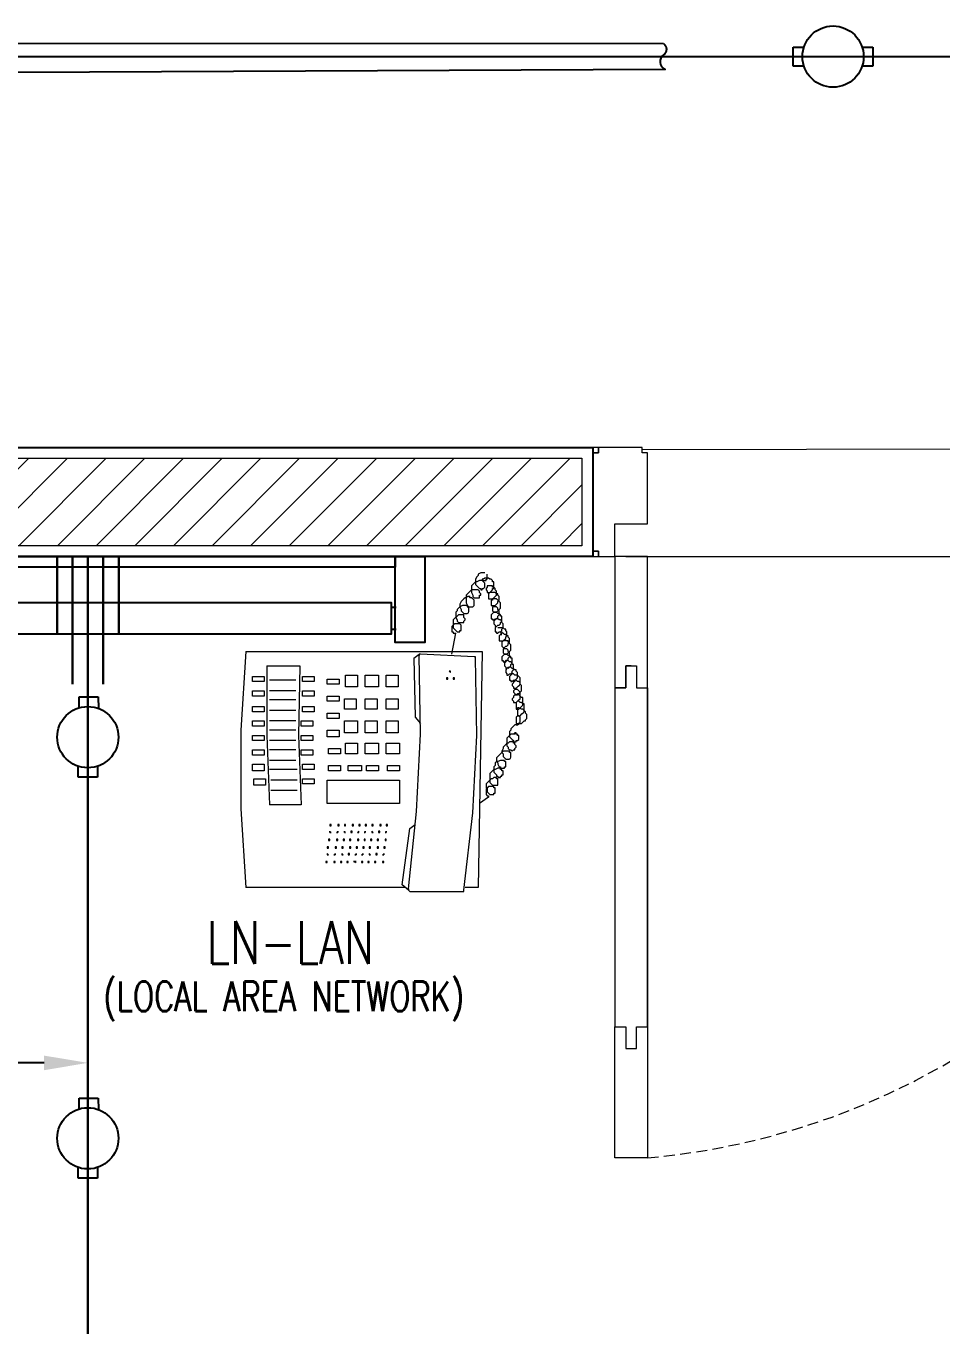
# Model space of a CAD drawing. Header units: inches. Extents: x 112 to 4169, y -2569 to 841.
# Drawn here: x 507.2 to 549.1, y -914.4 to -855 of the extents above; entities that cross this region are included whole.
import ezdxf

# ---------------------------------------------------------------- set-up
doc = ezdxf.new("R2010")
doc.units = ezdxf.units.IN
doc.header["$MEASUREMENT"] = 0
doc.linetypes.add('DASHED', pattern=[0.75, 0.5, -0.25])
doc.layers.get('Defpoints').update_dxf_attribs({"lineweight": 0})
for name, color, linetype in [('Cables', 7, 'Continuous'), ('Layer 1', 7, 'Continuous'), ('Lights', 7, 'Continuous'), ('PVC Conduit and Circular Boxes', 7, 'Continuous'), ('wall 05', 253, 'Continuous')]:
    doc.layers.add(name, color=color, linetype=linetype)
for name, color, linetype, lineweight in [('DOOR', 115, 'Continuous', 15), ('E-LAN', 6, 'Continuous', 30), ('HACTH', 8, 'Continuous', 9), ('Plaster Line', 254, 'Continuous', 15)]:
    doc.layers.add(name, color=color, linetype=linetype, lineweight=lineweight)
doc.styles.get("Standard").update_dxf_attribs({"font": 'arial.ttf'})
doc.styles.add('TAVE1', font='ROMANS.shx', dxfattribs={"width": 0.75})
doc.dimstyles.get("Standard").update_dxf_attribs({"dimtxt": 3, "dimasz": 2, "dimexe": 0.18, "dimexo": 0.0625, "dimgap": 0.09, "dimtad": 0, "dimtih": 1, "dimtoh": 1, "dimdec": 0, "dimzin": 0, "dimdsep": 46, "dimtxsty": 'Standard', "dimcen": 0.09, "dimclrd": 5, "dimadec": 0, "dimazin": 0, "dimtfac": 1, "dimtdec": 0, "dimtofl": 0, "dimtmove": 0, "dimatfit": 3, "dimfxl": 1, "dimtolj": 1, "dimtzin": 0, "dimarcsym": 0})

# ---------------------------------------------------------------- blocks, each defined once
blk = doc.blocks.new('A$C63C712C3')
at = {"ltscale": 2}
for p, q in [((39.8, 42), (33.8, 42)), ((1230.6, 42), (1236.6, 42)), ((39.8, 15.9), (33.8, 15.9)), ((1230.6, 15.9), (1236.6, 15.9))]:
    blk.add_line(p, q, dxfattribs=at)
for points in [[(35.5, 102.6), (0, 102.6), (0, 0), (35.5, 0)], [(35.5, 102.6), (1235.5, 102.6), (1235.5, 90.2), (35.5, 90.2)], [(1235.5, 102.6), (1270.9, 102.6), (1270.9, 0), (1235.5, 0)], [(39.8, 47.6), (1230.6, 47.6), (1230.6, 10.1), (39.8, 10.1)]]:
    blk.add_lwpolyline(points, close=True, dxfattribs=at)
blk = doc.blocks.new('TELEPHONE')
at = {"layer": 'Layer 1', "lineweight": 9}
for points in [[(10.92, 14.4), (10.74, 14.4), (10.62, 14.34), (10.62, 14.28), (10.56, 14.22), (10.5, 14.1), (10.5, 13.86), (10.56, 13.8), (10.62, 13.74), (10.68, 13.68)], [(10.8, 14.1), (10.8, 14.04), (10.98, 14.04), (10.98, 14.1), (11.04, 14.1), (11.04, 14.34)], [(10.74, 14.04), (10.68, 14.04), (10.56, 13.98), (10.5, 13.98), (10.32, 13.8), (10.32, 13.5), (10.38, 13.38), (10.38, 13.32), (10.44, 13.26)], [(10.92, 13.92), (10.86, 13.98), (10.8, 14.04), (10.68, 14.04)], [(10.68, 13.68), (10.74, 13.68), (10.74, 13.62), (10.8, 13.62), (10.8, 13.68), (10.86, 13.68), (10.92, 13.74), (10.92, 13.8)], [(11.1, 13.5), (11.16, 13.5), (11.28, 13.62), (11.28, 13.68), (11.34, 13.68), (11.34, 13.98), (11.28, 13.98), (11.28, 14.04), (11.22, 14.1), (11.16, 14.1), (11.1, 14.16), (10.92, 14.16), (10.86, 14.1), (10.8, 14.1)], [(10.92, 13.8), (10.92, 13.92)], [(11.1, 13.8), (11.04, 13.8), (11.04, 13.74), (10.98, 13.68), (10.98, 13.62), (11.04, 13.56)], [(11.16, 13.2), (11.28, 13.2), (11.34, 13.26), (11.46, 13.38), (11.46, 13.56), (11.4, 13.62), (11.4, 13.68), (11.34, 13.74), (11.28, 13.74), (11.28, 13.8), (11.1, 13.8)], [(10.26, 13.32), (10.14, 13.32), (10.08, 13.26), (10.02, 13.26), (9.96, 13.2), (9.9, 13.14), (9.84, 13.08), (9.78, 12.96), (9.78, 12.84), (9.84, 12.72), (9.84, 12.66), (9.9, 12.6), (9.96, 12.54)], [(10.5, 13.62), (10.32, 13.62), (10.26, 13.56), (10.2, 13.5), (10.08, 13.38), (10.08, 13.02), (10.14, 12.9), (10.2, 12.84)], [(10.44, 13.08), (10.44, 13.14), (10.38, 13.2), (10.32, 13.26), (10.26, 13.26), (10.2, 13.32), (10.14, 13.32)], [(10.44, 13.26), (10.68, 13.26), (10.68, 13.38), (10.74, 13.38)], [(10.68, 13.5), (10.68, 13.56), (10.62, 13.62), (10.5, 13.62)], [(10.74, 13.38), (10.74, 13.44), (10.68, 13.5)], [(11.04, 13.561), (11.04, 13.5), (11.1, 13.5)], [(11.22, 13.5), (11.16, 13.5), (11.1, 13.44)], [(11.1, 13.44), (11.1, 13.26)], [(11.1, 13.26), (11.1, 13.2), (11.16, 13.2)], [(11.22, 12.96), (11.22, 12.9), (11.4, 12.9), (11.46, 12.96), (11.52, 13.021), (11.52, 13.08), (11.58, 13.14), (11.58, 13.32), (11.52, 13.38), (11.52, 13.44), (11.46, 13.44), (11.4, 13.5), (11.16, 13.5)], [(11.34, 13.2), (11.28, 13.2), (11.28, 13.14), (11.22, 13.14), (11.22, 12.96)], [(11.34, 12.6), (11.46, 12.6), (11.52, 12.66), (11.58, 12.72), (11.64, 12.78), (11.64, 13.021), (11.58, 13.08), (11.52, 13.14), (11.46, 13.2), (11.34, 13.2)], [(10.02, 12.9), (9.9, 12.9), (9.78, 12.84), (9.72, 12.78), (9.66, 12.72), (9.66, 12.66), (9.6, 12.6), (9.6, 12.36), (9.66, 12.24), (9.66, 12.18), (9.72, 12.12)], [(10.2, 12.78), (10.14, 12.84), (10.14, 12.9), (10.02, 12.9)], [(10.2, 12.84), (10.38, 12.84), (10.44, 12.9), (10.44, 12.96)], [(10.44, 12.96), (10.44, 13.08)], [(11.34, 12.6), (11.28, 12.54), (11.22, 12.48), (11.22, 12.3)], [(11.4, 12.84), (11.28, 12.84), (11.28, 12.78)], [(11.28, 12.24), (11.34, 12.24), (11.4, 12.3), (11.46, 12.3), (11.52, 12.36), (11.52, 12.42), (11.58, 12.48), (11.58, 12.66), (11.52, 12.72), (11.52, 12.78), (11.46, 12.84), (11.4, 12.84)], [(11.28, 12.78), (11.28, 12.66), (11.34, 12.6)], [(11.4, 11.94), (11.46, 11.94), (11.52, 12), (11.58, 12), (11.64, 12.061), (11.64, 12.12), (11.7, 12.18), (11.7, 12.42), (11.64, 12.42), (11.64, 12.48), (11.58, 12.54), (11.52, 12.54), (11.46, 12.6), (11.34, 12.6)], [(9.66, 12.06), (9.54, 12.06), (9.42, 11.94), (9.42, 11.7), (9.48, 11.7), (9.48, 11.64), (9.6, 11.64)], [(9.9, 12.48), (9.72, 12.48), (9.48, 12.24), (9.48, 11.88), (9.6, 11.76)], [(9.84, 12), (9.78, 12.06), (9.66, 12.06)], [(9.72, 12.12), (9.96, 12.12), (9.96, 12.18), (10.02, 12.24)], [(9.96, 12.36), (9.96, 12.48), (9.78, 12.48)], [(9.84, 11.82), (9.84, 12)], [(10.02, 12.24), (10.02, 12.3), (9.96, 12.36)], [(11.22, 12.3), (11.28, 12.3), (11.28, 12.24)], [(11.4, 12.24), (11.34, 12.18), (11.34, 12.06), (11.4, 12)], [(11.46, 11.64), (11.52, 11.64), (11.58, 11.7), (11.64, 11.7), (11.7, 11.76), (11.7, 11.82), (11.76, 11.88), (11.76, 12.061), (11.7, 12.12), (11.7, 12.18), (11.64, 12.24), (11.58, 12.24), (11.52, 12.3), (11.46, 12.3), (11.4, 12.24)], [(11.4, 12), (11.4, 11.94)], [(11.46, 11.94), (11.4, 11.88), (11.4, 11.7)], [(11.52, 12), (11.46, 11.94)], [(9.42, 10.68), (9.6, 11.64)], [(9.6, 11.76), (9.66, 11.7), (9.78, 11.7), (9.78, 11.76), (9.84, 11.76), (9.84, 11.82)], [(11.4, 11.7), (11.46, 11.7), (11.46, 11.64)], [(11.64, 11.28), (11.76, 11.28), (11.82, 11.34), (11.88, 11.4), (11.88, 11.46), (11.94, 11.52), (11.94, 11.7), (11.88, 11.76), (11.88, 11.82), (11.82, 11.82), (11.76, 11.88), (11.52, 11.88)], [(11.64, 11.58), (11.58, 11.52)], [(11.58, 11.52), (11.58, 11.34)], [(11.58, 11.34), (11.58, 11.28), (11.64, 11.28)], [(11.7, 11.7), (11.7, 11.64), (11.64, 11.64)], [(11.76, 10.98), (11.82, 10.98), (11.88, 11.04), (11.94, 11.04), (12, 11.1), (12, 11.16), (12.06, 11.22), (12.06, 11.4), (12, 11.46), (12, 11.52), (11.94, 11.52), (11.88, 11.58), (11.82, 11.58), (11.76, 11.64), (11.7, 11.64), (11.64, 11.58), (11.7, 11.58)], [(11.82, 11.34), (11.82, 11.28), (11.76, 11.28)], [(11.82, 10.68), (11.94, 10.68), (12.06, 10.8), (12.12, 10.86), (12.12, 11.1), (12.06, 11.16), (12, 11.22), (12, 11.28), (11.88, 11.28), (11.82, 11.34)], [(0, 10.8), (-0.24, 7.2), (-0.24, 3.6), (0, 0)], [(0, 10.8), (10.8, 10.8)], [(10.8, 10.8), (10.62, 0)], [(11.76, 11.28), (11.7, 11.22), (11.7, 11.04)], [(11.7, 11.04), (11.76, 10.98)], [(11.88, 10.92), (11.76, 10.92), (11.76, 10.86)], [(11.76, 10.32), (11.82, 10.32), (11.88, 10.38), (11.94, 10.38), (12, 10.44), (12, 10.5), (12.06, 10.56), (12.06, 10.74), (12, 10.8), (12, 10.86), (11.94, 10.92), (11.88, 10.92)], [(11.76, 10.86), (11.76, 10.74)], [(11.76, 10.74), (11.82, 10.68)], [(0.96, 10.14), (2.46, 10.14)], [(0.96, 10.14), (0.96, 6.96), (1.08, 3.78)], [(2.46, 10.14), (2.4, 6.96), (2.52, 3.78)], [(7.44, -0.06), (7.8, 3.48), (7.98, 7.02), (7.92, 10.62)], [(7.68, 10.5), (7.92, 10.68)], [(7.68, 10.5), (7.74, 7.8), (7.98, 7.5)], [(7.98, 10.68), (7.92, 10.68), (7.92, 10.62)], [(10.44, 10.56), (7.98, 10.68)], [(9.96, -0.12), (10.38, 3.42), (10.56, 6.96), (10.5, 10.5)], [(10.5, 10.5), (10.5, 10.56), (10.44, 10.56)], [(11.76, 10.62), (11.7, 10.56), (11.7, 10.38)], [(11.7, 10.38), (11.76, 10.38), (11.76, 10.32)], [(11.82, 10.68), (11.76, 10.62)], [(11.88, 10.08), (11.88, 10.02), (11.94, 10.02), (12, 10.08), (12.06, 10.08), (12.12, 10.14), (12.12, 10.2), (12.18, 10.26), (12.18, 10.5), (12.12, 10.5), (12.12, 10.56), (12.06, 10.62), (12, 10.62), (11.94, 10.68), (11.82, 10.68)], [(11.94, 10.38), (11.88, 10.38), (11.88, 10.32), (11.82, 10.26), (11.82, 10.14), (11.88, 10.08)], [(11.94, 9.72), (12, 9.72), (12.06, 9.78), (12.12, 9.78), (12.18, 9.84), (12.18, 9.9), (12.24, 9.96), (12.24, 10.2), (12.18, 10.2), (12.18, 10.26), (12.12, 10.32), (12.06, 10.32), (12, 10.38), (11.94, 10.38)], [(0.84, 9.42), (0.3, 9.42), (0.3, 9.66), (0.84, 9.66)], [(0.84, 9.66), (0.84, 9.42)], [(3.12, 9.42), (2.58, 9.42), (2.58, 9.66), (3.12, 9.66)], [(3.12, 9.66), (3.12, 9.42)], [(4.26, 9.3), (3.72, 9.3), (3.72, 9.54), (4.26, 9.54)], [(4.26, 9.54), (4.26, 9.3)], [(4.56, 9.72), (5.1, 9.72)], [(4.56, 9.18), (4.56, 9.72)], [(5.1, 9.72), (5.1, 9.18)], [(6.06, 9.18), (5.46, 9.18), (5.46, 9.72), (6.06, 9.72)], [(6.06, 9.72), (6.06, 9.18)], [(6.96, 9.18), (6.42, 9.18), (6.42, 9.72), (6.96, 9.72)], [(6.96, 9.72), (6.96, 9.18)], [(9.24, 9.6), (9.18, 9.6), (9.18, 9.54), (9.24, 9.54), (9.24, 9.6)], [(9.18, 9.6), (9.18, 9.6)], [(9.3, 9.9), (9.36, 9.84), (9.36, 9.9), (9.3, 9.9)], [(9.54, 9.6), (9.48, 9.6), (9.48, 9.54), (9.54, 9.54), (9.54, 9.6)], [(9.48, 9.6), (9.48, 9.6)], [(11.94, 10.02), (11.88, 9.96), (11.88, 9.84), (11.94, 9.78), (11.94, 9.72)], [(12, 10.08), (11.94, 10.02)], [(12.12, 9.42), (12.18, 9.42), (12.24, 9.48), (12.3, 9.48), (12.36, 9.54), (12.42, 9.6), (12.42, 9.84), (12.36, 9.9), (12.36, 9.96), (12.3, 9.96), (12.24, 10.02), (12.18, 10.02), (12.12, 10.08), (12.06, 10.08), (12, 10.02)], [(12.12, 9.72), (12.06, 9.66), (12.06, 9.48)], [(12.18, 9.78), (12.12, 9.72)], [(0.84, 8.76), (0.3, 8.76), (0.3, 9), (0.84, 9)], [(0.84, 9), (0.84, 8.76)], [(2.28, 9.48), (1.08, 9.48)], [(2.28, 9), (1.08, 9)], [(3.12, 8.76), (2.58, 8.76), (2.58, 9), (3.12, 9)], [(3.12, 9), (3.12, 8.76)], [(5.1, 9.18), (4.56, 9.18)], [(12.06, 9.48), (12.12, 9.48), (12.12, 9.42)], [(12.3, 9.48), (12.3, 9.42), (12.24, 9.42), (12.24, 9.36), (12.18, 9.3), (12.18, 9.24), (12.24, 9.18)], [(12.36, 9.06), (12.3, 9.06), (12.24, 9)], [(12.24, 9), (12.24, 8.94), (12.3, 8.88), (12.3, 8.82), (12.36, 8.82)], [(12.36, 8.82), (12.42, 8.82), (12.42, 8.88), (12.48, 8.88), (12.6, 9), (12.6, 9.24), (12.54, 9.3), (12.54, 9.36), (12.48, 9.42), (12.42, 9.42), (12.36, 9.48), (12.3, 9.48)], [(12.3, 8.46), (12.36, 8.46), (12.42, 8.52), (12.48, 8.58), (12.54, 8.64), (12.54, 8.94), (12.42, 9.06), (12.36, 9.06)], [(2.28, 8.58), (1.08, 8.58)], [(4.26, 8.52), (3.72, 8.52), (3.72, 8.76), (4.26, 8.76)], [(4.26, 8.76), (4.26, 8.52)], [(4.5, 8.64), (5.04, 8.64)], [(4.5, 8.16), (4.5, 8.64)], [(5.04, 8.64), (5.04, 8.16)], [(6, 8.16), (5.46, 8.16), (5.46, 8.64), (6, 8.64)], [(6, 8.64), (6, 8.16)], [(6.96, 8.16), (6.42, 8.16), (6.42, 8.64), (6.96, 8.64)], [(6.96, 8.64), (6.96, 8.16)], [(12.3, 8.82), (12.24, 8.76), (12.24, 8.7), (12.18, 8.64), (12.18, 8.58), (12.24, 8.52)], [(12.24, 8.52), (12.24, 8.46), (12.3, 8.46)], [(12.42, 8.52), (12.36, 8.46)], [(12.36, 8.46), (12.36, 8.22)], [(0.84, 8.04), (0.3, 8.04), (0.3, 8.28), (0.84, 8.28)], [(0.84, 8.28), (0.84, 8.04)], [(2.28, 8.1), (1.08, 8.1)], [(3.12, 8.04), (2.58, 8.04), (2.58, 8.28), (3.12, 8.28)], [(3.12, 8.28), (3.12, 8.04)], [(4.26, 7.74), (3.72, 7.74), (3.72, 7.98), (4.26, 7.98)], [(4.26, 7.98), (4.26, 7.74)], [(5.04, 8.16), (4.5, 8.16)], [(12.36, 8.22), (12.36, 8.16), (12.42, 8.16)], [(12.48, 7.86), (12.42, 7.86), (12.36, 7.8)], [(12.36, 7.8), (12.36, 7.5), (12.42, 7.5)], [(12.42, 7.5), (12.6, 7.5), (12.72, 7.62), (12.78, 7.62), (12.78, 7.68), (12.84, 7.74), (12.84, 7.92), (12.78, 7.98), (12.78, 8.04), (12.72, 8.1), (12.66, 8.16), (12.6, 8.16), (12.48, 8.22)], [(12.48, 8.22), (12.42, 8.22), (12.42, 8.16)], [(12.42, 8.16), (12.42, 7.92)], [(12.42, 7.92), (12.42, 7.86), (12.48, 7.86)], [(0.84, 7.38), (0.3, 7.38), (0.3, 7.62), (0.84, 7.62)], [(0.84, 7.62), (0.84, 7.38)], [(2.28, 7.62), (1.08, 7.62)], [(2.28, 7.2), (1.08, 7.2)], [(3.06, 7.38), (2.52, 7.38), (2.52, 7.62), (3.06, 7.62)], [(3.06, 7.62), (3.06, 7.38)], [(4.26, 6.9), (3.72, 6.9), (3.72, 7.2), (4.26, 7.2)], [(4.26, 7.2), (4.26, 6.9)], [(4.5, 7.62), (5.1, 7.62)], [(4.5, 7.08), (4.5, 7.62)], [(5.1, 7.62), (5.1, 7.08)], [(6, 7.08), (5.46, 7.08), (5.46, 7.62), (6, 7.62)], [(6, 7.62), (6, 7.08)], [(6.96, 7.08), (6.42, 7.08), (6.42, 7.62), (6.96, 7.62)], [(6.96, 7.62), (6.96, 7.08)], [(12.36, 7.44), (12.3, 7.44), (12.12, 7.26), (12.12, 7.2), (12.06, 7.14), (12.06, 6.9), (12.12, 6.84), (12.18, 6.78), (12.24, 6.72)], [(0.84, 6.72), (0.3, 6.72), (0.3, 6.96), (0.84, 6.96)], [(0.84, 6.96), (0.84, 6.72)], [(2.28, 6.72), (1.08, 6.72)], [(3.06, 6.72), (2.52, 6.72), (2.52, 6.96), (3.06, 6.96)], [(3.06, 6.96), (3.06, 6.72)], [(5.1, 7.08), (4.5, 7.08)], [(4.56, 6.6), (5.1, 6.6)], [(4.56, 6.12), (4.56, 6.6)], [(5.1, 6.6), (5.1, 6.12)], [(6.06, 6.12), (5.46, 6.12), (5.46, 6.6), (6.06, 6.6)], [(6.06, 6.6), (6.06, 6.12)], [(7.02, 6.12), (6.42, 6.12), (6.42, 6.6), (7.02, 6.6)], [(7.02, 6.6), (7.02, 6.12)], [(12.18, 6.66), (12.06, 6.66), (12, 6.6), (11.94, 6.6), (11.88, 6.54), (11.82, 6.48), (11.76, 6.42), (11.76, 6.36), (11.7, 6.24), (11.7, 6.18), (11.76, 6.12), (11.76, 6), (11.88, 5.88)], [(12.36, 7.08), (12.3, 7.02), (12.12, 7.02), (12.06, 6.96), (12, 6.9), (11.94, 6.84), (11.94, 6.48), (12, 6.42), (12, 6.36), (12.06, 6.3)], [(12.3, 6.54), (12.3, 6.6), (12.24, 6.6), (12.24, 6.66), (12.12, 6.66)], [(12.48, 6.96), (12.42, 6.96), (12.42, 7.02), (12.36, 7.02), (12.36, 7.08), (12.3, 7.08), (12.24, 7.02)], [(12.24, 6.72), (12.24, 6.66), (12.36, 6.66), (12.36, 6.72), (12.42, 6.72), (12.48, 6.78), (12.48, 6.84)], [(12.48, 6.84), (12.48, 6.96)], [(0.84, 6.06), (0.3, 6.06), (0.3, 6.3), (0.84, 6.3)], [(0.84, 6.3), (0.84, 6.06)], [(2.28, 6.3), (1.08, 6.3)], [(3.06, 6.06), (2.52, 6.06), (2.52, 6.3), (3.06, 6.3)], [(3.06, 6.3), (3.06, 6.06)], [(4.32, 6.12), (3.78, 6.12), (3.78, 6.36), (4.32, 6.36)], [(4.32, 6.36), (4.32, 6.12)], [(5.1, 6.12), (4.56, 6.12)], [(11.94, 6.24), (11.76, 6.24), (11.7, 6.18), (11.46, 5.94), (11.46, 5.76), (11.52, 5.7), (11.52, 5.64), (11.58, 5.52), (11.64, 5.52)], [(12.12, 6.12), (12.12, 6.18), (12.06, 6.18), (12.06, 6.24), (11.94, 6.24)], [(12.06, 6.3), (12.12, 6.3), (12.18, 6.24), (12.24, 6.3), (12.3, 6.3), (12.3, 6.36), (12.36, 6.42), (12.36, 6.48), (12.3, 6.54)], [(0.84, 5.34), (0.3, 5.34), (0.3, 5.64), (0.84, 5.64)], [(0.84, 5.64), (0.84, 5.34)], [(2.28, 5.82), (1.08, 5.82)], [(2.34, 5.4), (1.08, 5.4)], [(3.12, 5.4), (2.58, 5.4), (2.58, 5.64), (3.12, 5.64)], [(3.12, 5.64), (3.12, 5.4)], [(4.32, 5.34), (3.78, 5.34), (3.78, 5.58), (4.32, 5.58)], [(4.32, 5.58), (4.32, 5.34)], [(4.68, 5.58), (5.28, 5.58)], [(4.68, 5.34), (4.68, 5.58)], [(5.28, 5.58), (5.28, 5.34)], [(6.06, 5.34), (5.52, 5.34), (5.52, 5.58), (6.06, 5.58)], [(6.06, 5.58), (6.06, 5.34)], [(7.02, 5.34), (6.48, 5.34), (6.48, 5.58), (7.02, 5.58)], [(7.02, 5.58), (7.02, 5.34)], [(11.58, 5.46), (11.52, 5.46), (11.4, 5.4), (11.34, 5.4), (11.28, 5.34), (11.22, 5.28), (11.16, 5.22), (11.16, 4.8), (11.28, 4.68)], [(11.76, 5.82), (11.64, 5.82), (11.52, 5.76), (11.46, 5.76), (11.4, 5.7), (11.4, 5.58), (11.34, 5.52), (11.34, 5.28), (11.4, 5.22), (11.46, 5.16), (11.46, 5.1)], [(11.76, 5.34), (11.7, 5.34), (11.7, 5.4), (11.64, 5.4), (11.64, 5.46), (11.52, 5.46)], [(11.64, 5.52), (11.64, 5.46), (11.82, 5.46), (11.82, 5.52), (11.88, 5.52), (11.88, 5.7)], [(11.88, 5.7), (11.88, 5.76), (11.82, 5.76), (11.82, 5.82), (11.7, 5.82)], [(0.9, 4.68), (0.36, 4.68), (0.36, 4.98), (0.9, 4.98)], [(0.9, 4.98), (0.9, 4.68)], [(2.34, 4.92), (1.14, 4.92)], [(3.12, 4.74), (2.58, 4.74), (2.58, 4.98), (3.12, 4.98)], [(3.12, 4.98), (3.12, 4.74)], [(3.72, 4.92), (7.02, 4.92)], [(3.72, 3.84), (3.72, 4.92)], [(5.28, 5.34), (4.68, 5.34)], [(7.02, 4.92), (7.02, 3.84)], [(11.46, 5.04), (11.34, 5.04), (11.28, 4.98), (11.22, 4.98), (10.98, 4.74), (10.98, 4.56), (11.04, 4.5), (11.04, 4.38), (11.16, 4.26)], [(11.28, 4.68), (11.52, 4.68), (11.52, 4.8)], [(11.52, 4.92), (11.52, 4.98), (11.46, 4.98), (11.46, 5.04), (11.34, 5.04)], [(11.46, 5.1), (11.52, 5.1), (11.52, 5.04), (11.64, 5.04), (11.64, 5.1), (11.7, 5.1), (11.7, 5.16), (11.76, 5.16), (11.76, 5.22)], [(11.52, 4.8), (11.52, 4.92)], [(11.76, 5.22), (11.76, 5.34)], [(2.34, 4.44), (1.14, 4.44)], [(11.22, 4.62), (11.1, 4.62), (10.98, 4.5), (10.98, 4.26), (11.04, 4.2), (11.1, 4.2), (11.1, 4.14)], [(11.16, 4.26), (11.34, 4.26), (11.34, 4.32), (11.4, 4.32), (11.4, 4.5)], [(11.4, 4.5), (11.4, 4.56), (11.34, 4.56), (11.34, 4.62), (11.22, 4.62)], [(2.52, 3.78), (1.08, 3.78)], [(7.02, 3.84), (3.72, 3.84)], [(11.1, 4.14), (10.68, 3.84)], [(3.84, 2.82), (3.9, 2.82), (3.9, 2.88), (3.84, 2.88), (3.84, 2.82)], [(4.2, 2.82), (4.26, 2.82), (4.26, 2.88), (4.2, 2.88), (4.2, 2.82)], [(4.5, 2.82), (4.56, 2.82), (4.56, 2.88), (4.5, 2.88), (4.5, 2.82)], [(4.8, 2.52), (4.86, 2.52), (4.86, 2.58), (4.8, 2.58), (4.8, 2.52)], [(4.86, 2.82), (4.92, 2.82), (4.92, 2.88), (4.86, 2.88), (4.86, 2.82)], [(5.1, 2.52), (5.16, 2.52), (5.16, 2.58), (5.1, 2.52)], [(5.16, 2.82), (5.22, 2.82), (5.22, 2.88), (5.16, 2.88), (5.16, 2.82)], [(5.46, 2.82), (5.52, 2.82), (5.52, 2.88), (5.46, 2.88), (5.46, 2.82)], [(5.76, 2.82), (5.82, 2.82), (5.82, 2.88), (5.76, 2.88), (5.76, 2.82)], [(5.76, 2.52), (5.82, 2.52), (5.76, 2.58), (5.76, 2.52)], [(6.06, 2.52), (6.12, 2.52), (6.12, 2.58), (6.06, 2.58), (6.06, 2.52)], [(6.12, 2.82), (6.18, 2.82), (6.18, 2.88), (6.12, 2.88), (6.12, 2.82)], [(6.42, 2.82), (6.48, 2.82), (6.48, 2.88), (6.42, 2.88), (6.42, 2.82)], [(7.14, 0.12), (7.5, 2.7)], [(7.5, 2.7), (7.74, 2.88)], [(3.72, 1.8), (3.78, 1.8), (3.78, 1.86), (3.72, 1.86), (3.72, 1.8)], [(3.78, 2.16), (3.84, 2.16), (3.84, 2.22), (3.78, 2.22), (3.78, 2.16)], [(4.08, 1.8), (4.14, 1.8), (4.14, 1.86), (4.08, 1.86), (4.08, 1.8)], [(4.14, 2.16), (4.2, 2.16), (4.2, 2.22), (4.14, 2.22), (4.14, 2.16)], [(4.38, 1.8), (4.44, 1.8), (4.44, 1.86), (4.38, 1.86), (4.38, 1.8)], [(4.44, 2.16), (4.5, 2.16), (4.5, 2.22), (4.44, 2.22), (4.44, 2.16)], [(4.74, 2.16), (4.8, 2.16), (4.8, 2.22), (4.74, 2.22), (4.74, 2.16)], [(4.74, 1.8), (4.8, 1.8), (4.8, 1.86), (4.74, 1.86), (4.74, 1.8)], [(5.04, 1.8), (5.1, 1.8), (5.1, 1.86), (5.04, 1.86), (5.04, 1.8)], [(5.1, 2.16), (5.16, 2.16), (5.16, 2.22), (5.1, 2.22), (5.1, 2.16)], [(5.34, 1.8), (5.4, 1.8), (5.4, 1.86), (5.34, 1.86), (5.34, 1.8)], [(5.4, 2.16), (5.46, 2.16), (5.46, 2.22), (5.4, 2.22), (5.4, 2.16)], [(5.64, 1.8), (5.7, 1.8), (5.7, 1.86), (5.64, 1.86), (5.64, 1.8)], [(5.7, 2.16), (5.76, 2.16), (5.76, 2.22), (5.7, 2.22), (5.7, 2.16)], [(6, 2.16), (6.06, 2.16), (6.06, 2.22), (6, 2.22), (6, 2.16)], [(6, 1.8), (6.06, 1.8), (6.06, 1.86), (6, 1.86), (6, 1.8)], [(6.3, 1.8), (6.36, 1.8), (6.36, 1.86), (6.3, 1.86), (6.3, 1.8)], [(6.36, 2.16), (6.42, 2.16), (6.42, 2.22), (6.36, 2.22), (6.36, 2.16)], [(3.72, 1.2), (3.66, 1.2), (3.66, 1.14), (3.72, 1.14), (3.72, 1.2)], [(3.66, 1.2), (3.66, 1.2)], [(3.72, 1.5), (3.78, 1.5), (3.72, 1.56), (3.72, 1.5)], [(4.08, 1.2), (4.02, 1.2), (4.02, 1.14), (4.08, 1.14), (4.08, 1.2)], [(4.02, 1.2), (4.02, 1.2)], [(4.38, 1.2), (4.32, 1.2), (4.32, 1.14), (4.38, 1.14), (4.38, 1.2)], [(4.32, 1.2), (4.32, 1.2)], [(4.38, 1.5), (4.44, 1.5), (4.38, 1.56), (4.38, 1.5)], [(4.68, 1.2), (4.62, 1.2), (4.62, 1.14), (4.68, 1.14), (4.68, 1.2)], [(4.62, 1.2), (4.62, 1.2)], [(4.68, 1.5), (4.74, 1.5), (4.74, 1.56), (4.68, 1.56), (4.68, 1.5)], [(4.92, 1.2), (4.98, 1.2), (4.98, 1.14), (5.04, 1.2), (4.92, 1.2)], [(5.34, 1.2), (5.28, 1.2), (5.28, 1.14), (5.34, 1.14), (5.34, 1.2)], [(5.28, 1.2), (5.28, 1.2)], [(5.64, 1.2), (5.58, 1.2), (5.58, 1.14), (5.64, 1.14), (5.64, 1.2)], [(5.58, 1.2), (5.58, 1.2)], [(5.64, 1.5), (5.7, 1.5), (5.64, 1.56), (5.64, 1.5)], [(5.94, 1.2), (5.88, 1.2), (5.88, 1.14), (5.94, 1.14), (5.94, 1.2)], [(5.88, 1.2), (5.88, 1.2)], [(5.94, 1.5), (6, 1.5), (6, 1.56), (5.94, 1.56), (5.94, 1.5)], [(6.3, 1.2), (6.24, 1.2), (6.24, 1.14), (6.3, 1.14), (6.3, 1.2)], [(6.24, 1.2), (6.24, 1.2)], [(7.32, 0), (0, 0)], [(7.44, -0.12), (7.14, 0.12)], [(10.62, 0), (10.02, 0)], [(7.44, -0.06), (7.44, -0.12), (7.5, -0.18)], [(7.5, -0.18), (9.96, -0.18), (9.96, -0.12)]]:
    blk.add_lwpolyline(points, dxfattribs=at)
for points, knots in [([(9.96, 12.54), (9.96, 12.54), (10.02, 12.54), (10.02, 12.54), (10.178, 12.522), (10.218, 12.562), (10.2, 12.72), (10.2, 12.72), (10.2, 12.78), (10.2, 12.78)], [0, 0, 0, 0, 1, 1, 1, 2, 2, 2, 3, 3, 3, 3]), ([(12.24, 9.18), (12.24, 9.18), (12.24, 9.12), (12.24, 9.12), (12.24, 9.12), (12.36, 9.12), (12.36, 9.12), (12.5, 9.292), (12.559, 9.221), (12.54, 9.42), (12.54, 9.42), (12.54, 9.6), (12.54, 9.6), (12.54, 9.6), (12.48, 9.66), (12.48, 9.66), (12.48, 9.66), (12.42, 9.72), (12.42, 9.72), (12.42, 9.72), (12.3, 9.72), (12.3, 9.72), (12.3, 9.72), (12.24, 9.78), (12.24, 9.78), (12.24, 9.78), (12.18, 9.78), (12.18, 9.78), (12.18, 9.78), (12.12, 9.72), (12.12, 9.72)], [0, 0, 0, 0, 1, 1, 1, 2, 2, 2, 3, 3, 3, 4, 4, 4, 5, 5, 5, 6, 6, 6, 7, 7, 7, 8, 8, 8, 9, 9, 9, 10, 10, 10, 10]), ([(12.42, 8.16), (12.42, 8.16), (12.48, 8.16), (12.48, 8.16), (12.746, 8.43), (12.641, 8.255), (12.66, 8.64), (12.66, 8.64), (12.66, 8.7), (12.66, 8.7), (12.66, 8.7), (12.6, 8.7), (12.6, 8.7), (12.6, 8.7), (12.54, 8.76), (12.54, 8.76), (12.54, 8.76), (12.48, 8.82), (12.48, 8.82), (12.48, 8.82), (12.3, 8.82), (12.3, 8.82)], [0, 0, 0, 0, 1, 1, 1, 2, 2, 2, 3, 3, 3, 4, 4, 4, 5, 5, 5, 6, 6, 6, 7, 7, 7, 7]), ([(12.48, 7.86), (12.48, 7.86), (12.54, 7.86), (12.54, 7.86), (12.806, 8.13), (12.701, 7.955), (12.72, 8.34), (12.72, 8.34), (12.72, 8.4), (12.72, 8.4), (12.72, 8.4), (12.66, 8.4), (12.66, 8.4), (12.66, 8.4), (12.6, 8.46), (12.6, 8.46), (12.6, 8.46), (12.54, 8.46), (12.54, 8.46), (12.54, 8.46), (12.48, 8.52), (12.48, 8.52), (12.48, 8.52), (12.42, 8.52), (12.42, 8.52)], [0, 0, 0, 0, 1, 1, 1, 2, 2, 2, 3, 3, 3, 4, 4, 4, 5, 5, 5, 6, 6, 6, 7, 7, 7, 8, 8, 8, 8]), ([(12.36, 7.44), (12.36, 7.44), (12.42, 7.44), (12.42, 7.44), (12.605, 7.627), (12.525, 7.492), (12.54, 7.8), (12.54, 7.8), (12.48, 7.86), (12.48, 7.86)], [0, 0, 0, 0, 1, 1, 1, 2, 2, 2, 3, 3, 3, 3]), ([(11.88, 5.88), (11.88, 5.88), (11.94, 5.88), (11.94, 5.88), (12.098, 5.862), (12.138, 5.901), (12.12, 6.06), (12.12, 6.06), (12.12, 6.12), (12.12, 6.12)], [0, 0, 0, 0, 1, 1, 1, 2, 2, 2, 3, 3, 3, 3]), ([(3.84, 2.52), (3.84, 2.52), (3.9, 2.52), (3.9, 2.52), (3.9, 2.52), (3.84, 2.52), (3.84, 2.52), (3.84, 2.52), (3.84, 2.58), (3.84, 2.58), (3.84, 2.58), (3.84, 2.52), (3.84, 2.52)], [0, 0, 0, 0, 1, 1, 1, 2, 2, 2, 3, 3, 3, 4, 4, 4, 4]), ([(4.14, 2.52), (4.14, 2.52), (4.2, 2.52), (4.2, 2.52), (4.2, 2.52), (4.2, 2.58), (4.2, 2.58), (4.2, 2.58), (4.2, 2.52), (4.2, 2.52), (4.2, 2.52), (4.14, 2.52), (4.14, 2.52)], [0, 0, 0, 0, 1, 1, 1, 2, 2, 2, 3, 3, 3, 4, 4, 4, 4]), ([(4.5, 2.52), (4.5, 2.52), (4.56, 2.52), (4.56, 2.52), (4.56, 2.52), (4.5, 2.52), (4.5, 2.52), (4.5, 2.52), (4.5, 2.58), (4.5, 2.58), (4.5, 2.58), (4.5, 2.52), (4.5, 2.52)], [0, 0, 0, 0, 1, 1, 1, 2, 2, 2, 3, 3, 3, 4, 4, 4, 4]), ([(5.4, 2.52), (5.4, 2.52), (5.46, 2.52), (5.46, 2.52), (5.46, 2.52), (5.46, 2.58), (5.46, 2.58), (5.46, 2.58), (5.46, 2.52), (5.46, 2.52), (5.46, 2.52), (5.4, 2.52), (5.4, 2.52)], [0, 0, 0, 0, 1, 1, 1, 2, 2, 2, 3, 3, 3, 4, 4, 4, 4]), ([(6.36, 2.52), (6.36, 2.52), (6.42, 2.52), (6.42, 2.52), (6.42, 2.52), (6.42, 2.58), (6.42, 2.58), (6.42, 2.58), (6.42, 2.52), (6.42, 2.52), (6.42, 2.52), (6.36, 2.52), (6.36, 2.52)], [0, 0, 0, 0, 1, 1, 1, 2, 2, 2, 3, 3, 3, 4, 4, 4, 4]), ([(4.02, 1.5), (4.02, 1.5), (4.08, 1.5), (4.08, 1.5), (4.08, 1.5), (4.08, 1.56), (4.08, 1.56), (4.08, 1.56), (4.08, 1.5), (4.08, 1.5), (4.08, 1.5), (4.02, 1.5), (4.02, 1.5)], [0, 0, 0, 0, 1, 1, 1, 2, 2, 2, 3, 3, 3, 4, 4, 4, 4]), ([(4.98, 1.5), (4.98, 1.5), (5.04, 1.5), (5.04, 1.5), (5.04, 1.5), (5.04, 1.56), (5.04, 1.56), (5.04, 1.56), (5.04, 1.5), (5.04, 1.5), (5.04, 1.5), (4.98, 1.5), (4.98, 1.5)], [0, 0, 0, 0, 1, 1, 1, 2, 2, 2, 3, 3, 3, 4, 4, 4, 4]), ([(5.28, 1.5), (5.28, 1.5), (5.34, 1.5), (5.34, 1.5), (5.34, 1.5), (5.34, 1.56), (5.34, 1.56), (5.34, 1.56), (5.34, 1.5), (5.34, 1.5), (5.34, 1.5), (5.28, 1.5), (5.28, 1.5)], [0, 0, 0, 0, 1, 1, 1, 2, 2, 2, 3, 3, 3, 4, 4, 4, 4]), ([(6.24, 1.5), (6.24, 1.5), (6.3, 1.5), (6.3, 1.5), (6.3, 1.5), (6.3, 1.56), (6.3, 1.56), (6.3, 1.56), (6.3, 1.5), (6.3, 1.5), (6.3, 1.5), (6.24, 1.5), (6.24, 1.5)], [0, 0, 0, 0, 1, 1, 1, 2, 2, 2, 3, 3, 3, 4, 4, 4, 4])]:
    blk.add_open_spline(points, degree=3, knots=knots, dxfattribs=at)
blk = doc.blocks.new('ASDSAETR')
for p, q in [((51404, -7188.31), (51404, -7197.3)), ((51404, -7190.29), (51410.36, -7190.29)), ((51404, -7191.55), (51414.43, -7191.55)), ((51404, -7192.81), (51418.49, -7192.81)), ((51404, -7194.07), (51414.43, -7194.07)), ((51404, -7195.33), (51410.36, -7195.33))]:
    blk.add_line(p, q)
blk = doc.blocks.new('*D443')
at = {"color": 0, "lineweight": -2, "transparency": 16777216}
for p, q in [((469.179, -910.727), (469.179, -902.214)), ((510.015, -905.783), (510.015, -902.214))]:
    blk.add_line(p, q, dxfattribs=at)
at = {"color": 5, "lineweight": -2, "transparency": 16777216}
for p, q in [((471.179, -902.394), (486.557, -902.394)), ((508.015, -902.394), (492.637, -902.394))]:
    blk.add_line(p, q, dxfattribs=at)
at = {"color": 5, "transparency": 16777216}
for points in [[(471.179, -902.061), (471.179, -902.728), (469.179, -902.394)], [(508.015, -902.061), (508.015, -902.728), (510.015, -902.394)]]:
    blk.add_solid(points, dxfattribs=at)
at = {"layer": 'Defpoints', "color": 0, "transparency": 16777216}
for p in [(510.015, -902.394), (510.015, -905.845), (469.179, -910.789)]:
    blk.add_point(p, dxfattribs=at)
at = {"color": 0, "transparency": 16777216, "insert": (489.597, -902.394), "char_height": 3, "attachment_point": 5}
blk.add_mtext('\\A1;41"', dxfattribs=at)

msp = doc.modelspace()

# ---------------------------------------------------------------- hatches: boundary and pattern name
at = {"layer": 'HACTH'}
h = msp.add_hatch(dxfattribs=at)
h.set_pattern_fill('ANSI31', color=256, scale=10, style=0)
h.set_pattern_definition([(45, (-121864.7342, -172383.6424), (-0.8838834765, 0.8838834765), [])])
h.paths.add_polyline_path([(532.616, -878.738), (532.616, -874.738), (469.616, -874.738), (469.616, -878.738)])

# ---------------------------------------------------------------- linework, layer by layer
for p, q in [((509.62, -886.152), (509.62, -885.657)), ((509.62, -885.657), (510.495, -885.657)), ((510.495, -885.657), (510.496, -886.18)), ((509.578, -889.321), (509.578, -888.826)), ((510.452, -888.826), (510.452, -889.321)), ((510.452, -889.321), (509.578, -889.321))]:
    msp.add_line(p, q)
msp.add_circle((510.015, -887.496), 1.401)
at = {"layer": 'Cables', "color": 1}
msp.add_line((360.52, -856.351), (601.742, -856.366), dxfattribs=at)
at = {"layer": 'Cables', "color": 192, "lineweight": 30}
msp.add_line((510.015, -1040.693), (510.015, -879.901), dxfattribs=at)
at = {"layer": 'Defpoints'}
for points in [[(533.116, -874.488), (533.366, -874.488), (533.366, -874.238), (533.116, -874.238)], [(533.116, -879.238), (533.366, -879.238), (533.366, -878.988), (533.116, -878.988)]]:
    msp.add_lwpolyline(points, close=True, dxfattribs=at)
at = {"layer": 'DOOR'}
for points in [[(534.116, -879.238), (534.116, -877.738), (535.616, -877.738), (535.616, -874.488), (535.366, -874.488), (535.366, -874.238), (533.366, -874.238), (533.366, -874.488), (533.116, -874.488), (533.116, -878.988), (533.366, -878.988), (533.366, -879.238), (534.116, -879.238)], [(534.866, -884.238), (535.116, -884.238), (535.116, -885.238), (535.616, -885.238), (535.616, -879.238), (534.116, -879.238), (534.116, -885.238), (534.616, -885.238), (534.616, -884.238), (534.866, -884.238), (534.616, -884.238), (534.616, -885.238), (534.116, -885.238), (534.116, -900.738), (534.616, -900.738), (534.616, -901.738), (535.116, -901.738), (535.116, -900.738), (535.616, -900.738), (535.616, -885.238), (535.616, -906.738), (534.116, -906.738), (534.116, -900.738)]]:
    msp.add_lwpolyline(points, dxfattribs=at)
at = {"layer": 'DOOR', "linetype": 'DASHED'}
msp.add_arc((532.725, -873.73), 33.135, 275.0061, 353.05186, dxfattribs=at)
at = {"layer": 'HACTH', "ltscale": 10}
for p, q in [((535.366, -874.339), (595.866, -874.238)), ((534.616, -879.238), (595.616, -879.238))]:
    msp.add_line(p, q, dxfattribs=at)
at = {"layer": 'Plaster Line'}
msp.add_lwpolyline([(469.616, -874.738), (532.616, -874.738), (532.616, -878.738), (469.616, -878.738)], close=True, dxfattribs=at)
at = {"layer": 'PVC Conduit and Circular Boxes'}
for p, q in [((542.275, -856.804), (542.275, -855.929)), ((542.275, -855.929), (542.77, -855.929)), ((545.432, -855.929), (545.927, -855.929)), ((545.927, -855.929), (545.927, -856.804)), ((542.77, -856.804), (542.275, -856.804)), ((545.927, -856.804), (545.43, -856.804)), ((509.62, -904.501), (509.62, -904.006)), ((509.62, -904.006), (510.495, -904.006)), ((510.495, -904.006), (510.496, -904.529)), ((509.578, -907.67), (509.578, -907.175)), ((510.452, -907.175), (510.452, -907.67)), ((510.452, -907.67), (509.578, -907.67))]:
    msp.add_line(p, q, dxfattribs=at)
msp.add_lwpolyline([(536.34, -855.773, -0.56347), (536.34, -856.279, 0.571886), (536.414, -856.948), (490.337, -857.173, -0.456322), (490.34, -856.279, 0.605884), (490.34, -855.755)], format="xyb", close=True, dxfattribs=at)
for centre in [(544.099, -856.366), (510.015, -905.845)]:
    msp.add_circle(centre, 1.401, dxfattribs=at)
at = {"layer": 'wall 05'}
msp.add_lwpolyline([(469.116, -874.238), (533.116, -874.238), (533.116, -879.238), (469.116, -879.238)], close=True, dxfattribs=at)

# ---------------------------------------------------------------- block references
msp.add_blockref('TELEPHONE', (517.247, -894.375))
at = {"layer": 'E-LAN', "lineweight": 0, "xscale": 0.5599999999999999, "yscale": 0.5599999999999999, "zscale": 0.5599999999999999, "rotation": 270}
msp.add_blockref('ASDSAETR', (4537.99, 27907.004), dxfattribs=at)
at = {"layer": 'Lights', "lineweight": 0, "xscale": 0.03825769670308159, "yscale": 0.03825769671356965, "zscale": 0.03825769671681735}
msp.add_blockref('A$C63C712C3', (476.805, -883.163), dxfattribs=at)

# ---------------------------------------------------------------- texts
at = {"layer": 'E-LAN', "lineweight": 0, "style": 'TAVE1', "width": 0.75}
for s, height, p in [('LN-LAN', 1.9513, (515.454, -897.863)), ('(LOCAL AREA NETWORK)', 1.36592, (510.723, -900.032))]:
    msp.add_text(s, height=height, dxfattribs=at).set_placement(p)

# ---------------------------------------------------------------- dimensions: what is measured, and where the dimension line sits
dim = msp.add_linear_dim(base=(510.015, -902.394), p1=(469.179, -910.789), p2=(510.015, -905.845), dimstyle='Standard', override={"dimpost": '"'})
dim.commit()
dim.dimension.update_dxf_attribs({"geometry": '*D443', "text_midpoint": (489.597, -902.394)})

doc.saveas('drawing.dxf')
